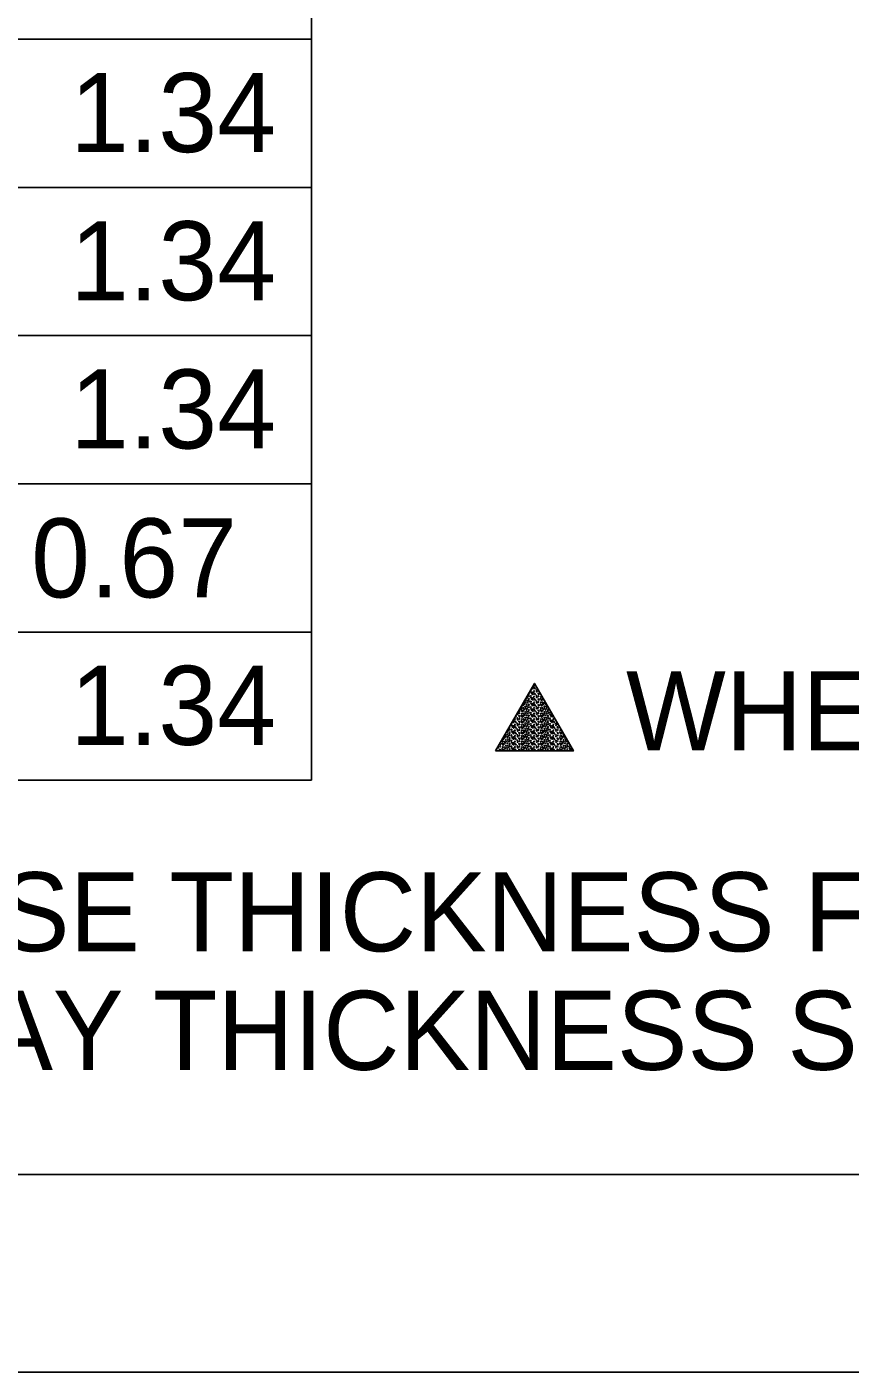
# Model space of a CAD drawing. Extents: x 1000 to 1036.3, y 1000 to 1022.
# Drawn here: x 1014.614 to 1016.696, y 1000 to 1003.404 of the extents above; entities that cross this region are included whole.
import ezdxf

# ---------------------------------------------------------------- set-up
doc = ezdxf.new("R2010")
doc.units = 0
for name, color, linetype in [('Level 1', 7, 'Continuous'), ('Level 10', 7, 'Continuous'), ('Level 11', 7, 'Continuous'), ('Level 2', 7, 'Continuous')]:
    doc.layers.add(name, color=color, linetype=linetype)

msp = doc.modelspace()

# ---------------------------------------------------------------- linework, layer by layer
at = {"layer": 'Level 1'}
msp.add_lwpolyline([(1015.799, 1001.5718), (1015.9963, 1001.5718), (1015.8977, 1001.7427)], close=True, dxfattribs=at)
for centre in [(1015.8938, 1001.7342), (1015.8938, 1001.7292), (1015.897, 1001.7375), (1015.8976, 1001.7318), (1015.8993, 1001.7294), (1015.8741, 1001.6987), (1015.8746, 1001.6945), (1015.8774, 1001.7042), (1015.8787, 1001.6987), (1015.8798, 1001.7084), (1015.8831, 1001.7149), (1015.8831, 1001.7007), (1015.8834, 1001.7038), (1015.8841, 1001.7105), (1015.8841, 1001.6964), (1015.8884, 1001.711), (1015.8884, 1001.6969), (1015.8889, 1001.721), (1015.8889, 1001.7069), (1015.8906, 1001.7173), (1015.8906, 1001.7032), (1015.8938, 1001.72), (1015.8938, 1001.715), (1015.8938, 1001.7059), (1015.8938, 1001.7009), (1015.897, 1001.7234), (1015.897, 1001.7092), (1015.897, 1001.695), (1015.8976, 1001.7177), (1015.8976, 1001.7035), (1015.8993, 1001.7152), (1015.8993, 1001.7011), (1015.903, 1001.7257), (1015.903, 1001.7115), (1015.903, 1001.6974), (1015.9037, 1001.7217), (1015.9037, 1001.7075), (1015.9072, 1001.717), (1015.9072, 1001.7028), (1015.908, 1001.7099), (1015.908, 1001.6957), (1015.9087, 1001.7152), (1015.9087, 1001.7011), (1015.913, 1001.704), (1015.9143, 1001.7089), (1015.9143, 1001.6947), (1015.9152, 1001.7004), (1015.9168, 1001.7009), (1015.917, 1001.7027), (1015.918, 1001.6945), (1015.9232, 1001.6945), (1015.8551, 1001.665), (1015.8586, 1001.6604), (1015.8594, 1001.6674), (1015.8601, 1001.6727), (1015.8644, 1001.6757), (1015.8644, 1001.6615), (1015.8657, 1001.6805), (1015.8657, 1001.6664), (1015.8666, 1001.6862), (1015.8666, 1001.6721), (1015.8682, 1001.6867), (1015.8682, 1001.6726), (1015.8684, 1001.6885), (1015.8684, 1001.6744), (1015.8694, 1001.6804), (1015.8694, 1001.6662), (1015.8719, 1001.6907), (1015.8719, 1001.6765), (1015.8719, 1001.6624), (1015.8741, 1001.6846), (1015.8741, 1001.6704), (1015.8746, 1001.6804), (1015.8746, 1001.6662), (1015.8774, 1001.69), (1015.8774, 1001.6759), (1015.8774, 1001.6617), (1015.8787, 1001.6846), (1015.8787, 1001.6704), (1015.8798, 1001.6942), (1015.8798, 1001.68), (1015.8798, 1001.6659), (1015.8831, 1001.6866), (1015.8831, 1001.6724), (1015.8834, 1001.6897), (1015.8834, 1001.6755), (1015.8834, 1001.6614), (1015.8841, 1001.6822), (1015.8841, 1001.6681), (1015.8884, 1001.6827), (1015.8884, 1001.6686), (1015.8889, 1001.6927), (1015.8889, 1001.6785), (1015.8889, 1001.6644), (1015.8906, 1001.689), (1015.8906, 1001.6749), (1015.8906, 1001.6607), (1015.8938, 1001.6917), (1015.8938, 1001.6867), (1015.8938, 1001.6775), (1015.8938, 1001.6726), (1015.8938, 1001.6634), (1015.897, 1001.6809), (1015.897, 1001.6667), (1015.8976, 1001.6894), (1015.8976, 1001.6752), (1015.8976, 1001.661), (1015.8993, 1001.6869), (1015.8993, 1001.6727), (1015.903, 1001.6832), (1015.903, 1001.6691), (1015.9037, 1001.6934), (1015.9037, 1001.6792), (1015.9037, 1001.665), (1015.9072, 1001.6887), (1015.9072, 1001.6745), (1015.9072, 1001.6604), (1015.908, 1001.6815), (1015.908, 1001.6674), (1015.9087, 1001.6869), (1015.9087, 1001.6727), (1015.913, 1001.6899), (1015.913, 1001.6757), (1015.913, 1001.6615), (1015.9143, 1001.6805), (1015.9143, 1001.6664), (1015.9152, 1001.6862), (1015.9152, 1001.6721), (1015.9168, 1001.6867), (1015.9168, 1001.6726), (1015.917, 1001.6885), (1015.917, 1001.6744), (1015.918, 1001.6804), (1015.918, 1001.6662), (1015.9205, 1001.6907), (1015.9205, 1001.6765), (1015.9205, 1001.6624), (1015.9227, 1001.6846), (1015.9227, 1001.6704), (1015.9232, 1001.6804), (1015.9232, 1001.6662), (1015.926, 1001.69), (1015.926, 1001.6759), (1015.926, 1001.6617), (1015.9273, 1001.6846), (1015.9273, 1001.6704), (1015.9284, 1001.68), (1015.9284, 1001.6659), (1015.9317, 1001.6724), (1015.932, 1001.6755), (1015.932, 1001.6614), (1015.9327, 1001.6681), (1015.937, 1001.6686), (1015.9375, 1001.6644), (1015.9392, 1001.6607), (1015.9424, 1001.6634), (1015.8345, 1001.6299), (1015.8398, 1001.6402), (1015.8403, 1001.6361), (1015.842, 1001.6324), (1015.8452, 1001.6492), (1015.8452, 1001.6442), (1015.8452, 1001.6351), (1015.8452, 1001.6301), (1015.8484, 1001.6526), (1015.8484, 1001.6384), (1015.849, 1001.6469), (1015.849, 1001.6327), (1015.8507, 1001.6586), (1015.8507, 1001.6444), (1015.8507, 1001.6303), (1015.8544, 1001.6549), (1015.8544, 1001.6407), (1015.8544, 1001.6266), (1015.8551, 1001.6509), (1015.8551, 1001.6367), (1015.8586, 1001.6462), (1015.8586, 1001.632), (1015.8594, 1001.6532), (1015.8594, 1001.6391), (1015.8601, 1001.6586), (1015.8601, 1001.6444), (1015.8601, 1001.6303), (1015.8644, 1001.6474), (1015.8644, 1001.6332), (1015.8657, 1001.6522), (1015.8657, 1001.6381), (1015.8666, 1001.6579), (1015.8666, 1001.6437), (1015.8666, 1001.6296), (1015.8682, 1001.6584), (1015.8682, 1001.6442), (1015.8682, 1001.6301), (1015.8684, 1001.6602), (1015.8684, 1001.646), (1015.8684, 1001.6319), (1015.8694, 1001.6521), (1015.8694, 1001.6379), (1015.8719, 1001.6482), (1015.8719, 1001.634), (1015.8741, 1001.6562), (1015.8741, 1001.6421), (1015.8741, 1001.6279), (1015.8746, 1001.6521), (1015.8746, 1001.6379), (1015.8774, 1001.6475), (1015.8774, 1001.6334), (1015.8787, 1001.6562), (1015.8787, 1001.6421), (1015.8787, 1001.6279), (1015.8798, 1001.6517), (1015.8798, 1001.6376), (1015.8831, 1001.6582), (1015.8831, 1001.6441), (1015.8831, 1001.6299), (1015.8834, 1001.6472), (1015.8834, 1001.633), (1015.8841, 1001.6539), (1015.8841, 1001.6397), (1015.8884, 1001.6544), (1015.8884, 1001.6402), (1015.8889, 1001.6502), (1015.8889, 1001.6361), (1015.8906, 1001.6465), (1015.8906, 1001.6324), (1015.8938, 1001.6584), (1015.8938, 1001.6492), (1015.8938, 1001.6442), (1015.8938, 1001.6351), (1015.8938, 1001.6301), (1015.897, 1001.6526), (1015.897, 1001.6384), (1015.8976, 1001.6469), (1015.8976, 1001.6327), (1015.8993, 1001.6586), (1015.8993, 1001.6444), (1015.8993, 1001.6303), (1015.903, 1001.6549), (1015.903, 1001.6407), (1015.903, 1001.6266), (1015.9037, 1001.6509), (1015.9037, 1001.6367), (1015.9072, 1001.6462), (1015.9072, 1001.632), (1015.908, 1001.6532), (1015.908, 1001.6391), (1015.9087, 1001.6586), (1015.9087, 1001.6444), (1015.9087, 1001.6303), (1015.913, 1001.6474), (1015.913, 1001.6332), (1015.9143, 1001.6522), (1015.9143, 1001.6381), (1015.9152, 1001.6579), (1015.9152, 1001.6437), (1015.9152, 1001.6296), (1015.9168, 1001.6584), (1015.9168, 1001.6442), (1015.9168, 1001.6301), (1015.917, 1001.6602), (1015.917, 1001.646), (1015.917, 1001.6319), (1015.918, 1001.6521), (1015.918, 1001.6379), (1015.9205, 1001.6482), (1015.9205, 1001.634), (1015.9227, 1001.6562), (1015.9227, 1001.6421), (1015.9227, 1001.6279), (1015.9232, 1001.6521), (1015.9232, 1001.6379), (1015.926, 1001.6475), (1015.926, 1001.6334), (1015.9273, 1001.6562), (1015.9273, 1001.6421), (1015.9273, 1001.6279), (1015.9284, 1001.6517), (1015.9284, 1001.6376), (1015.9317, 1001.6582), (1015.9317, 1001.6441), (1015.9317, 1001.6299), (1015.932, 1001.6472), (1015.932, 1001.633), (1015.9327, 1001.6539), (1015.9327, 1001.6397), (1015.937, 1001.6544), (1015.937, 1001.6402), (1015.9375, 1001.6502), (1015.9375, 1001.6361), (1015.9392, 1001.6465), (1015.9392, 1001.6324), (1015.9424, 1001.6584), (1015.9424, 1001.6492), (1015.9424, 1001.6442), (1015.9424, 1001.6351), (1015.9424, 1001.6301), (1015.9456, 1001.6526), (1015.9456, 1001.6384), (1015.9462, 1001.6469), (1015.9462, 1001.6327), (1015.9479, 1001.6444), (1015.9479, 1001.6303), (1015.9516, 1001.6407), (1015.9516, 1001.6266), (1015.9523, 1001.6367), (1015.9558, 1001.632), (1015.9573, 1001.6303), (1015.8171, 1001.5956), (1015.818, 1001.6013), (1015.8196, 1001.6018), (1015.8198, 1001.6036), (1015.8208, 1001.5954), (1015.8233, 1001.6057), (1015.8255, 1001.6138), (1015.8255, 1001.5996), (1015.826, 1001.6096), (1015.826, 1001.5954), (1015.8288, 1001.6192), (1015.8288, 1001.6051), (1015.8301, 1001.6138), (1015.8301, 1001.5996), (1015.8312, 1001.6234), (1015.8312, 1001.6092), (1015.8312, 1001.5951), (1015.8345, 1001.6158), (1015.8345, 1001.6016), (1015.8348, 1001.6189), (1015.8348, 1001.6047), (1015.8355, 1001.6256), (1015.8355, 1001.6114), (1015.8355, 1001.5973), (1015.8398, 1001.6261), (1015.8398, 1001.6119), (1015.8398, 1001.5978), (1015.8403, 1001.6219), (1015.8403, 1001.6077), (1015.8403, 1001.5936), (1015.842, 1001.6182), (1015.842, 1001.6041), (1015.8452, 1001.6209), (1015.8452, 1001.6159), (1015.8452, 1001.6067), (1015.8452, 1001.6018), (1015.8452, 1001.5926), (1015.8484, 1001.6242), (1015.8484, 1001.6101), (1015.8484, 1001.5959), (1015.849, 1001.6186), (1015.849, 1001.6044), (1015.8507, 1001.6161), (1015.8507, 1001.6019), (1015.8544, 1001.6124), (1015.8544, 1001.5983), (1015.8551, 1001.6226), (1015.8551, 1001.6084), (1015.8551, 1001.5942), (1015.8586, 1001.6179), (1015.8586, 1001.6037), (1015.8594, 1001.6249), (1015.8594, 1001.6107), (1015.8594, 1001.5966), (1015.8601, 1001.6161), (1015.8601, 1001.6019), (1015.8644, 1001.6191), (1015.8644, 1001.6049), (1015.8657, 1001.6239), (1015.8657, 1001.6097), (1015.8657, 1001.5956), (1015.8666, 1001.6154), (1015.8666, 1001.6013), (1015.8682, 1001.6159), (1015.8682, 1001.6018), (1015.8684, 1001.6177), (1015.8684, 1001.6036), (1015.8694, 1001.6237), (1015.8694, 1001.6096), (1015.8694, 1001.5954), (1015.8719, 1001.6199), (1015.8719, 1001.6057), (1015.8741, 1001.6138), (1015.8741, 1001.5996), (1015.8746, 1001.6237), (1015.8746, 1001.6096), (1015.8746, 1001.5954), (1015.8774, 1001.6192), (1015.8774, 1001.6051), (1015.8787, 1001.6138), (1015.8787, 1001.5996), (1015.8798, 1001.6234), (1015.8798, 1001.6092), (1015.8798, 1001.5951), (1015.8831, 1001.6158), (1015.8831, 1001.6016), (1015.8834, 1001.6189), (1015.8834, 1001.6047), (1015.8841, 1001.6256), (1015.8841, 1001.6114), (1015.8841, 1001.5973), (1015.8884, 1001.6261), (1015.8884, 1001.6119), (1015.8884, 1001.5978), (1015.8889, 1001.6219), (1015.8889, 1001.6077), (1015.8889, 1001.5936), (1015.8906, 1001.6182), (1015.8906, 1001.6041), (1015.8938, 1001.6209), (1015.8938, 1001.6159), (1015.8938, 1001.6067), (1015.8938, 1001.6018), (1015.8938, 1001.5926), (1015.897, 1001.6242), (1015.897, 1001.6101), (1015.897, 1001.5959), (1015.8976, 1001.6186), (1015.8976, 1001.6044), (1015.8993, 1001.6161), (1015.8993, 1001.6019), (1015.903, 1001.6124), (1015.903, 1001.5983), (1015.9037, 1001.6226), (1015.9037, 1001.6084), (1015.9037, 1001.5942), (1015.9072, 1001.6179), (1015.9072, 1001.6037), (1015.908, 1001.6249), (1015.908, 1001.6107), (1015.908, 1001.5966), (1015.9087, 1001.6161), (1015.9087, 1001.6019), (1015.913, 1001.6191), (1015.913, 1001.6049), (1015.9143, 1001.6239), (1015.9143, 1001.6097), (1015.9143, 1001.5956), (1015.9152, 1001.6154), (1015.9152, 1001.6013), (1015.9168, 1001.6159), (1015.9168, 1001.6018), (1015.917, 1001.6177), (1015.917, 1001.6036), (1015.918, 1001.6237), (1015.918, 1001.6096), (1015.918, 1001.5954), (1015.9205, 1001.6199), (1015.9205, 1001.6057), (1015.9227, 1001.6138), (1015.9227, 1001.5996), (1015.9232, 1001.6237), (1015.9232, 1001.6096), (1015.9232, 1001.5954), (1015.926, 1001.6192), (1015.926, 1001.6051), (1015.9273, 1001.6138), (1015.9273, 1001.5996), (1015.9284, 1001.6234), (1015.9284, 1001.6092), (1015.9284, 1001.5951), (1015.9317, 1001.6158), (1015.9317, 1001.6016), (1015.932, 1001.6189), (1015.932, 1001.6047), (1015.9327, 1001.6256), (1015.9327, 1001.6114), (1015.9327, 1001.5973), (1015.937, 1001.6261), (1015.937, 1001.6119), (1015.937, 1001.5978), (1015.9375, 1001.6219), (1015.9375, 1001.6077), (1015.9375, 1001.5936), (1015.9392, 1001.6182), (1015.9392, 1001.6041), (1015.9424, 1001.6209), (1015.9424, 1001.6159), (1015.9424, 1001.6067), (1015.9424, 1001.6018), (1015.9424, 1001.5926), (1015.9456, 1001.6242), (1015.9456, 1001.6101), (1015.9456, 1001.5959), (1015.9462, 1001.6186), (1015.9462, 1001.6044), (1015.9479, 1001.6161), (1015.9479, 1001.6019), (1015.9516, 1001.6124), (1015.9516, 1001.5983), (1015.9523, 1001.6226), (1015.9523, 1001.6084), (1015.9523, 1001.5942), (1015.9558, 1001.6179), (1015.9558, 1001.6037), (1015.9566, 1001.6249), (1015.9566, 1001.6107), (1015.9566, 1001.5966), (1015.9573, 1001.6161), (1015.9573, 1001.6019), (1015.9616, 1001.6191), (1015.9616, 1001.6049), (1015.9629, 1001.6239), (1015.9629, 1001.6097), (1015.9629, 1001.5956), (1015.9638, 1001.6154), (1015.9638, 1001.6013), (1015.9654, 1001.6159), (1015.9654, 1001.6018), (1015.9656, 1001.6177), (1015.9656, 1001.6036), (1015.9666, 1001.6096), (1015.9666, 1001.5954), (1015.9691, 1001.6057), (1015.9713, 1001.5996), (1015.9718, 1001.6096), (1015.9718, 1001.5954), (1015.9746, 1001.6051), (1015.9759, 1001.5996), (1015.977, 1001.5951), (1015.8021, 1001.5736), (1015.8065, 1001.5801), (1015.81, 1001.5754), (1015.8108, 1001.5824), (1015.8115, 1001.5878), (1015.8115, 1001.5736), (1015.8158, 1001.5907), (1015.8158, 1001.5766), (1015.8171, 1001.5814), (1015.818, 1001.5871), (1015.818, 1001.5729), (1015.8196, 1001.5876), (1015.8196, 1001.5734), (1015.8198, 1001.5894), (1015.8198, 1001.5752), (1015.8208, 1001.5813), (1015.8233, 1001.5916), (1015.8233, 1001.5774), (1015.8255, 1001.5854), (1015.826, 1001.5813), (1015.8288, 1001.5909), (1015.8288, 1001.5767), (1015.8301, 1001.5854), (1015.8312, 1001.5809), (1015.8345, 1001.5874), (1015.8345, 1001.5733), (1015.8348, 1001.5906), (1015.8348, 1001.5764), (1015.8355, 1001.5831), (1015.8398, 1001.5836), (1015.8403, 1001.5794), (1015.842, 1001.5899), (1015.842, 1001.5757), (1015.8452, 1001.5876), (1015.8452, 1001.5784), (1015.8452, 1001.5734), (1015.8484, 1001.5818), (1015.849, 1001.5902), (1015.849, 1001.5761), (1015.8507, 1001.5878), (1015.8507, 1001.5736), (1015.8544, 1001.5841), (1015.8551, 1001.5801), (1015.8586, 1001.5896), (1015.8586, 1001.5754), (1015.8594, 1001.5824), (1015.8601, 1001.5878), (1015.8601, 1001.5736), (1015.8644, 1001.5907), (1015.8644, 1001.5766), (1015.8657, 1001.5814), (1015.8666, 1001.5871), (1015.8666, 1001.5729), (1015.8682, 1001.5876), (1015.8682, 1001.5734), (1015.8684, 1001.5894), (1015.8684, 1001.5752), (1015.8694, 1001.5813), (1015.8719, 1001.5916), (1015.8719, 1001.5774), (1015.8741, 1001.5854), (1015.8746, 1001.5813), (1015.8774, 1001.5909), (1015.8774, 1001.5767), (1015.8787, 1001.5854), (1015.8798, 1001.5809), (1015.8831, 1001.5874), (1015.8831, 1001.5733), (1015.8834, 1001.5906), (1015.8834, 1001.5764), (1015.8841, 1001.5831), (1015.8884, 1001.5836), (1015.8889, 1001.5794), (1015.8906, 1001.5899), (1015.8906, 1001.5757), (1015.8938, 1001.5876), (1015.8938, 1001.5784), (1015.8938, 1001.5734), (1015.897, 1001.5818), (1015.8976, 1001.5902), (1015.8976, 1001.5761), (1015.8993, 1001.5878), (1015.8993, 1001.5736), (1015.903, 1001.5841), (1015.9037, 1001.5801), (1015.9072, 1001.5896), (1015.9072, 1001.5754), (1015.908, 1001.5824), (1015.9087, 1001.5878), (1015.9087, 1001.5736), (1015.913, 1001.5907), (1015.913, 1001.5766), (1015.9143, 1001.5814), (1015.9152, 1001.5871), (1015.9152, 1001.5729), (1015.9168, 1001.5876), (1015.9168, 1001.5734), (1015.917, 1001.5894), (1015.917, 1001.5752), (1015.918, 1001.5813), (1015.9205, 1001.5916), (1015.9205, 1001.5774), (1015.9227, 1001.5854), (1015.9232, 1001.5813), (1015.926, 1001.5909), (1015.926, 1001.5767), (1015.9273, 1001.5854), (1015.9284, 1001.5809), (1015.9317, 1001.5874), (1015.9317, 1001.5733), (1015.932, 1001.5906), (1015.932, 1001.5764), (1015.9327, 1001.5831), (1015.937, 1001.5836), (1015.9375, 1001.5794), (1015.9392, 1001.5899), (1015.9392, 1001.5757), (1015.9424, 1001.5876), (1015.9424, 1001.5784), (1015.9424, 1001.5734), (1015.9456, 1001.5818), (1015.9462, 1001.5902), (1015.9462, 1001.5761), (1015.9479, 1001.5878), (1015.9479, 1001.5736), (1015.9516, 1001.5841), (1015.9523, 1001.5801), (1015.9558, 1001.5896), (1015.9558, 1001.5754), (1015.9566, 1001.5824), (1015.9573, 1001.5878), (1015.9573, 1001.5736), (1015.9616, 1001.5907), (1015.9616, 1001.5766), (1015.9629, 1001.5814), (1015.9638, 1001.5871), (1015.9638, 1001.5729), (1015.9654, 1001.5876), (1015.9654, 1001.5734), (1015.9656, 1001.5894), (1015.9656, 1001.5752), (1015.9666, 1001.5813), (1015.9691, 1001.5916), (1015.9691, 1001.5774), (1015.9713, 1001.5854), (1015.9718, 1001.5813), (1015.9746, 1001.5909), (1015.9746, 1001.5767), (1015.9759, 1001.5854), (1015.977, 1001.5809), (1015.9803, 1001.5874), (1015.9803, 1001.5733), (1015.9806, 1001.5906), (1015.9806, 1001.5764), (1015.9813, 1001.5831), (1015.9856, 1001.5836), (1015.9861, 1001.5794), (1015.9878, 1001.5757), (1015.991, 1001.5784), (1015.991, 1001.5734)]:
    msp.add_circle(centre, 0.000813, dxfattribs=at)
for centre, start, end in [((1015.8906, 1001.7315), 280.081, 19.9009), ((1015.8834, 1001.718), 239.7986, 60.1833), ((1015.8884, 1001.7252), 172.6198, 127.3621), ((1015.908, 1001.724), 92.2491, 327.769), ((1015.918, 1001.7087), 168.1041, 251.914), ((1015.9227, 1001.6987), 95.6791, 324.339), ((1015.8544, 1001.6691), 294.8945, 5.0874), ((1015.8586, 1001.6745), 224.4485, 75.5334), ((1015.8694, 1001.6945), 270.9489, 29.033), ((1015.9327, 1001.6822), 126.7968, 293.2213), ((1015.8348, 1001.633), 209.7565, 90.2254), ((1015.842, 1001.6465), 248.2592, 51.7227), ((1015.9566, 1001.6391), 45.0035, 15.0146), ((1015.9616, 1001.6332), 171.2344, 248.7837), ((1015.9638, 1001.6296), 179.6848, 240.3333), ((1015.8208, 1001.6096), 240.8061, 59.1758), ((1015.9666, 1001.6237), 134.136, 285.8821), ((1015.9691, 1001.6199), 153.0568, 266.9613), ((1015.9713, 1001.6138), 54.2017, 5.8164), ((1015.9813, 1001.5973), 97.552, 322.4661), ((1015.8058, 1001.5841), 258.5331, 41.4488), ((1015.81, 1001.5896), 189.8042, 110.1777), ((1015.8255, 1001.5713), 43.5066, 136.4934), ((1015.8301, 1001.5713), 43.5066, 136.4934), ((1015.8741, 1001.5713), 43.5066, 136.4934), ((1015.8787, 1001.5713), 43.5066, 136.4934), ((1015.9227, 1001.5713), 43.5066, 136.4934), ((1015.9273, 1001.5713), 43.5066, 136.4934), ((1015.9713, 1001.5713), 43.5066, 136.4934), ((1015.9759, 1001.5713), 43.5066, 136.4934)]:
    msp.add_arc(centre, 0.000813, start, end, dxfattribs=at)
at = {"layer": 'Level 10'}
for p, q in [((1035.5, 1000.5), (1007, 1000.5)), ((1036, 1000), (1000, 1000))]:
    msp.add_line(p, q, dxfattribs=at)
at = {"layer": 'Level 11'}
msp.add_lwpolyline([(1007, 1000.5), (1035.5, 1000.5), (1035.5, 1021.5), (1007, 1021.5)], close=True, dxfattribs=at)
at = {"layer": 'Level 2'}
for p, q in [((1015.3336, 1004.5603), (1015.3336, 1001.4978)), ((1015.3336, 1003.3728), (1012.3336, 1003.3728)), ((1015.3336, 1002.9978), (1012.3336, 1002.9978)), ((1015.3336, 1002.6228), (1012.3336, 1002.6228)), ((1015.3336, 1002.2478), (1012.3336, 1002.2478)), ((1015.3336, 1001.8728), (1012.3336, 1001.8728)), ((1015.3336, 1001.4978), (1012.3336, 1001.4978))]:
    msp.add_line(p, q, dxfattribs=at)

# ---------------------------------------------------------------- texts
at = {"layer": 'Level 1'}
for s, p in [('1.34', (1014.7233, 1003.0872)), ('1.34', (1014.7233, 1002.7122)), ('1.34', (1014.7233, 1002.3372)), ('0.67', (1014.6247, 1001.9603)), ('1.34', (1014.7233, 1001.5872)), ('WHEN REQUIRED', (1016.1292, 1001.5735)), ("CONCRETE QUANTITIES SHOWN INCLUDE 8'' BASE THICKNESS FOR TYPE A, BUT DO NOT INCLUDE", (1008.2595, 1001.0648)), ('QUANTITIES NECESSARY FOR ASPHALT OVERLAY THICKNESS SHOWN FOR TYPE D AND E.', (1008.2595, 1000.7648))]:
    msp.add_text(s, height=0.2, dxfattribs=at).set_placement(p)

doc.saveas('drawing.dxf')
